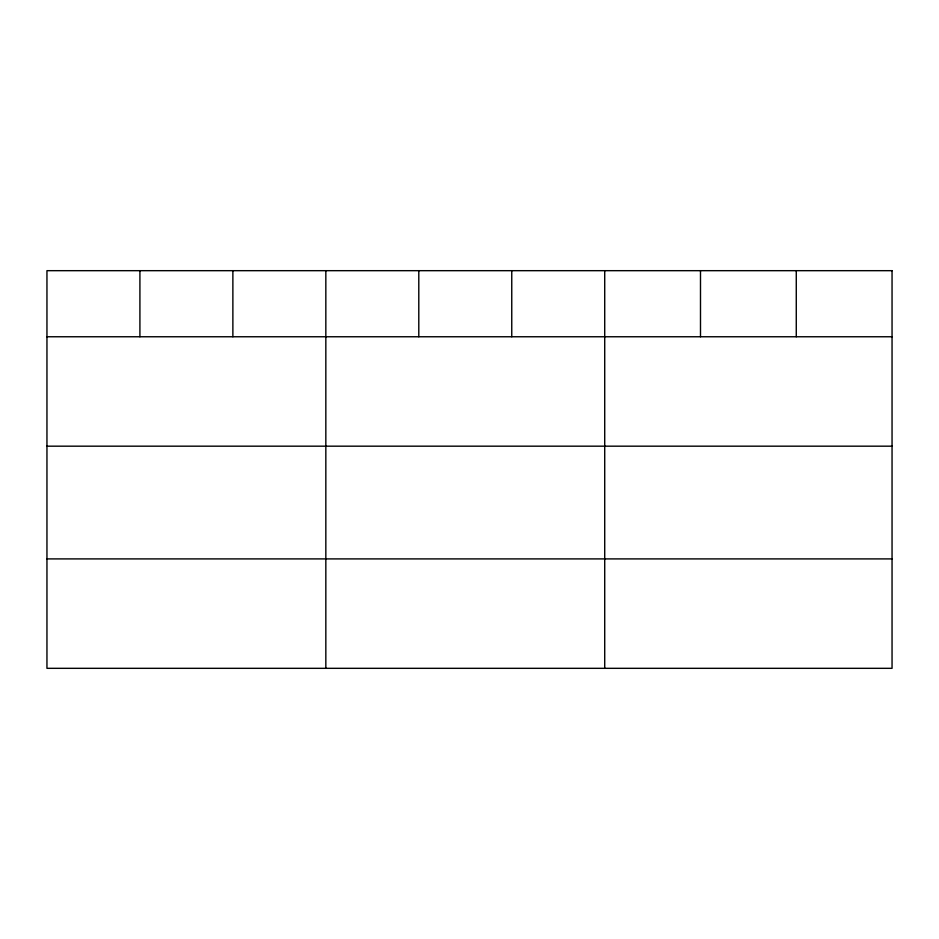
<?xml version="1.0" encoding="UTF-8"?>
<svg xmlns="http://www.w3.org/2000/svg" width="939" height="939" viewBox="0 0 939 939"><rect width="100%" height="100%" fill="white"/><g stroke="black" fill="none" stroke-linecap="round" stroke-linejoin="round"><path stroke-width="1.41" d="M46.95 336.761L892.05 336.761M46.95 446.178L892.05 446.178M46.95 558.905L892.05 558.905M796.272 270.678L796.272 336.761M700.494 270.678L700.494 336.761M604.716 270.678L604.716 668.322M511.755 270.678L511.755 336.761M418.794 270.678L418.794 336.761M325.833 270.678L325.833 668.322M232.872 270.678L232.872 336.761M139.911 270.678L139.911 336.761M892.05 270.678L46.95 270.678L46.95 668.322L892.05 668.322L892.05 270.678"/></g></svg>
